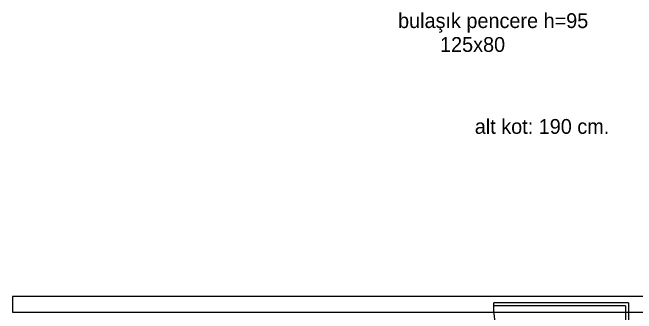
# Model space of a CAD drawing. Header units: millimetres. Extents: x -1066 to 22000, y -1118 to 1876.
# Drawn here: x 9734.5 to 10151.2, y 494.5 to 695.8 of the extents above; entities that cross this region are included whole.
import ezdxf

# ---------------------------------------------------------------- set-up
doc = ezdxf.new("R2010")
doc.units = ezdxf.units.MM
doc.layers.add('kapı ABD', color=55, linetype='Continuous')
doc.styles.add('TAKSİM', font='GOTHIC.TTF', dxfattribs={"height": 20})

# ---------------------------------------------------------------- blocks, each defined once
blk = doc.blocks.new('rtyjjkw5')
at = {"layer": 'kapı ABD', "color": 7}
for p, q in [((-2, 2), (-2, 90)), ((0, 0), (0, 90)), ((-2, 2), (-90, 2)), ((0, 0), (-90, 0))]:
    blk.add_line(p, q, dxfattribs=at)
blk.add_arc((0, 0), 90, 90, 180, dxfattribs=at)

msp = doc.modelspace()

# ---------------------------------------------------------------- linework, layer by layer
msp.add_lwpolyline([(9734.51, 495.31), (10180.34, 495.31), (10180.34, 505.83), (9734.51, 505.83)], close=True)

# ---------------------------------------------------------------- block references
at = {"xscale": -1, "rotation": 180}
msp.add_blockref('rtyjjkw5', (10145.89, 501.56), dxfattribs=at)

# ---------------------------------------------------------------- texts
at = {"style": 'TAKSİM'}
for s, p in [('bulaşık pencere h=95', (9991.99, 685.35, 0)), ('125x80', (10020, 669.42, 0)), ('alt kot: 190 cm.', (10043.21, 614.62, 0))]:
    msp.add_text(s, height=9.9, dxfattribs=at).set_placement(p)

doc.saveas('drawing.dxf')
